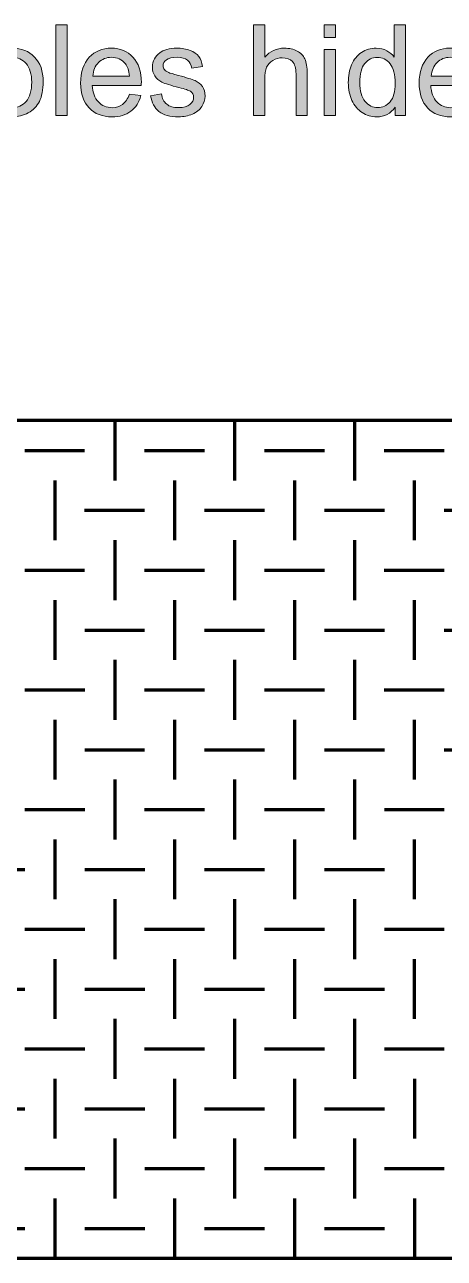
# Model space of a CAD drawing. Header units: inches. Extents: x 247 to 2765, y -1897 to -1110.
# Drawn here: x 1629.3 to 1643.31, y -1804.76 to -1763.53 of the extents above; entities that cross this region are included whole.
import ezdxf

# ---------------------------------------------------------------- set-up
doc = ezdxf.new("R2010")
doc.units = ezdxf.units.IN
doc.header["$MEASUREMENT"] = 0
doc.layers.add('Layer 1', color=7, linetype='Continuous')

# ---------------------------------------------------------------- blocks, each defined once
blk = doc.blocks.new('block 207')
at = {"layer": 'Layer 1', "color": 18, "lineweight": 70, "true_color": 0x010101}
blk.add_lwpolyline([(1676.556, -1776.759), (1604.923, -1776.759), (1604.923, -1773.759), (1594.922, -1773.759), (1594.922, -1776.759), (1580.431, -1776.759), (1580.431, -1773.759), (1570.431, -1773.759), (1570.431, -1776.759), (1557.189, -1776.759), (1557.189, -1773.759), (1547.189, -1773.759), (1547.189, -1776.759), (1477.303, -1776.759), (1477.303, -1804.759), (1768.33, -1804.759)], dxfattribs=at)
blk = doc.blocks.new('block 208')
at = {"layer": 'Layer 1', "color": 240, "lineweight": 70, "true_color": 0xec2227}
for points in [[(1632.306, -1776.76), (1632.306, -1778.76)], [(1636.305, -1776.76), (1636.305, -1778.76)], [(1640.304, -1776.76), (1640.304, -1778.76)], [(1629.304, -1777.761), (1631.304, -1777.761)], [(1633.305, -1777.761), (1635.305, -1777.761)], [(1637.304, -1777.761), (1639.304, -1777.761)], [(1641.303, -1777.761), (1643.304, -1777.761)], [(1630.305, -1778.76), (1630.305, -1780.761)], [(1634.305, -1778.76), (1634.305, -1780.761)], [(1638.304, -1778.76), (1638.304, -1780.761)], [(1642.304, -1778.76), (1642.304, -1780.761)], [(1631.304, -1779.76), (1633.305, -1779.76)], [(1635.306, -1779.76), (1637.305, -1779.76)], [(1639.305, -1779.76), (1641.305, -1779.76)], [(1643.304, -1779.76), (1645.305, -1779.76)], [(1632.306, -1780.76), (1632.306, -1782.761)], [(1636.305, -1780.76), (1636.305, -1782.761)], [(1640.305, -1780.76), (1640.305, -1782.761)], [(1629.304, -1781.761), (1631.304, -1781.761)], [(1633.305, -1781.761), (1635.305, -1781.761)], [(1637.305, -1781.761), (1639.305, -1781.761)], [(1641.304, -1781.761), (1643.304, -1781.761)], [(1630.305, -1782.761), (1630.305, -1784.761)], [(1634.305, -1782.761), (1634.305, -1784.761)], [(1638.305, -1782.761), (1638.305, -1784.761)], [(1642.305, -1782.761), (1642.305, -1784.761)], [(1631.306, -1783.761), (1633.306, -1783.761)], [(1635.306, -1783.761), (1637.305, -1783.761)], [(1639.305, -1783.761), (1641.305, -1783.761)], [(1643.305, -1783.761), (1645.305, -1783.761)], [(1632.306, -1784.76), (1632.306, -1786.761)], [(1636.305, -1784.76), (1636.305, -1786.761)], [(1640.305, -1784.76), (1640.305, -1786.761)], [(1629.305, -1785.761), (1631.306, -1785.761)], [(1633.305, -1785.761), (1635.306, -1785.761)], [(1637.305, -1785.761), (1639.305, -1785.761)], [(1641.304, -1785.761), (1643.305, -1785.761)], [(1630.306, -1786.761), (1630.306, -1788.761)], [(1634.306, -1786.761), (1634.306, -1788.761)], [(1638.305, -1786.761), (1638.305, -1788.761)], [(1642.305, -1786.761), (1642.305, -1788.761)], [(1631.306, -1787.76), (1633.306, -1787.76)], [(1635.306, -1787.76), (1637.306, -1787.76)], [(1639.305, -1787.76), (1641.306, -1787.76)], [(1643.305, -1787.76), (1645.305, -1787.76)], [(1632.306, -1788.76), (1632.306, -1790.76)], [(1636.306, -1788.76), (1636.306, -1790.76)], [(1640.306, -1788.76), (1640.306, -1790.76)], [(1629.305, -1789.761), (1631.306, -1789.761)], [(1633.305, -1789.761), (1635.306, -1789.761)], [(1637.305, -1789.761), (1639.305, -1789.761)], [(1641.305, -1789.761), (1643.305, -1789.761)], [(1630.306, -1790.76), (1630.306, -1792.76)], [(1634.306, -1790.76), (1634.306, -1792.76)], [(1638.306, -1790.76), (1638.306, -1792.76)], [(1642.305, -1790.76), (1642.305, -1792.76)], [(1627.304, -1791.76), (1629.304, -1791.76)], [(1631.306, -1791.76), (1633.307, -1791.76)], [(1635.306, -1791.76), (1637.306, -1791.76)], [(1639.305, -1791.76), (1641.306, -1791.76)], [(1632.307, -1792.759), (1632.307, -1794.759)], [(1636.306, -1792.759), (1636.306, -1794.759)], [(1640.306, -1792.759), (1640.306, -1794.759)], [(1629.306, -1793.76), (1631.306, -1793.76)], [(1633.306, -1793.76), (1635.306, -1793.76)], [(1637.305, -1793.76), (1639.305, -1793.76)], [(1641.305, -1793.76), (1643.305, -1793.76)], [(1630.307, -1794.759), (1630.307, -1796.76)], [(1634.306, -1794.759), (1634.306, -1796.76)], [(1638.306, -1794.759), (1638.306, -1796.76)], [(1642.305, -1794.759), (1642.305, -1796.76)], [(1627.304, -1795.759), (1629.304, -1795.759)], [(1631.306, -1795.759), (1633.307, -1795.759)], [(1635.306, -1795.759), (1637.306, -1795.759)], [(1639.306, -1795.759), (1641.306, -1795.759)], [(1632.307, -1796.759), (1632.307, -1798.758)], [(1636.307, -1796.759), (1636.307, -1798.758)], [(1640.306, -1796.759), (1640.306, -1798.758)], [(1629.306, -1797.759), (1631.306, -1797.759)], [(1633.306, -1797.759), (1635.306, -1797.759)], [(1637.306, -1797.759), (1639.306, -1797.759)], [(1641.306, -1797.759), (1643.306, -1797.759)], [(1630.307, -1798.758), (1630.307, -1800.759)], [(1634.306, -1798.758), (1634.306, -1800.759)], [(1638.306, -1798.758), (1638.306, -1800.759)], [(1642.306, -1798.758), (1642.306, -1800.759)], [(1627.305, -1799.758), (1629.305, -1799.758)], [(1631.307, -1799.758), (1633.307, -1799.758)], [(1635.306, -1799.758), (1637.306, -1799.758)], [(1639.306, -1799.758), (1641.306, -1799.758)], [(1632.307, -1800.758), (1632.307, -1802.76)], [(1636.307, -1800.758), (1636.307, -1802.76)], [(1640.306, -1800.758), (1640.306, -1802.76)], [(1629.307, -1801.76), (1631.307, -1801.76)], [(1633.307, -1801.76), (1635.306, -1801.76)], [(1637.306, -1801.76), (1639.306, -1801.76)], [(1641.306, -1801.76), (1643.306, -1801.76)], [(1630.307, -1802.76), (1630.307, -1804.759)], [(1634.306, -1802.76), (1634.306, -1804.759)], [(1638.306, -1802.76), (1638.306, -1804.759)], [(1642.306, -1802.76), (1642.306, -1804.759)], [(1627.305, -1803.759), (1629.305, -1803.759)], [(1631.307, -1803.759), (1633.307, -1803.759)], [(1635.307, -1803.759), (1637.307, -1803.759)], [(1639.307, -1803.759), (1641.307, -1803.759)]]:
    blk.add_lwpolyline(points, dxfattribs=at)
blk = doc.blocks.new('block 206')
at = {"layer": 'Layer 1'}
for name in ['block 207', 'block 208']:
    blk.add_blockref(name, (0, 0), dxfattribs=at)
blk = doc.blocks.new('block 276')
at = {"layer": 'Layer 1', "true_color": 0x3cb54a}
h = blk.add_hatch(color=95, dxfattribs=at)
h.dxf.hatch_style = 2
h.paths.add_polyline_path([(1630.346, -1766.561), (1630.346, -1763.531), (1630.719, -1763.531), (1630.719, -1766.561)])
h = blk.add_hatch(color=95, dxfattribs=at)
h.dxf.hatch_style = 2
edge = h.paths.add_edge_path()
edge.add_spline(control_points=[(1636.942, -1766.561), (1636.942, -1766.561), (1636.942, -1763.531), (1636.942, -1763.531), (1636.942, -1763.531), (1637.314, -1763.531), (1637.314, -1763.531), (1637.314, -1763.531), (1637.314, -1764.618), (1637.314, -1764.618), (1637.488, -1764.417), (1637.707, -1764.316), (1637.972, -1764.316), (1638.134, -1764.316), (1638.276, -1764.349), (1638.395, -1764.412), (1638.515, -1764.476), (1638.601, -1764.565), (1638.652, -1764.678), (1638.704, -1764.79), (1638.731, -1764.955), (1638.731, -1765.17), (1638.731, -1765.17), (1638.731, -1766.561), (1638.731, -1766.561), (1638.731, -1766.561), (1638.358, -1766.561), (1638.358, -1766.561), (1638.358, -1766.561), (1638.358, -1765.17), (1638.358, -1765.17), (1638.358, -1764.985), (1638.319, -1764.849), (1638.237, -1764.765), (1638.156, -1764.68), (1638.042, -1764.638), (1637.895, -1764.638), (1637.784, -1764.638), (1637.681, -1764.666), (1637.584, -1764.724), (1637.486, -1764.781), (1637.416, -1764.859), (1637.376, -1764.956), (1637.335, -1765.053), (1637.313, -1765.189), (1637.313, -1765.36), (1637.313, -1765.36), (1637.313, -1766.561), (1637.313, -1766.561), (1637.313, -1766.561), (1636.942, -1766.561), (1636.942, -1766.561), (1636.942, -1766.561), (1636.942, -1766.561), (1636.942, -1766.561)], knot_values=[0, 0, 0, 0, 1, 1, 1, 2, 2, 2, 3, 3, 3, 4, 4, 4, 5, 5, 5, 6, 6, 6, 7, 7, 7, 8, 8, 8, 9, 9, 9, 10, 10, 10, 11, 11, 11, 12, 12, 12, 13, 13, 13, 14, 14, 14, 15, 15, 15, 16, 16, 16, 17, 17, 17, 18, 18, 18, 18], degree=3, periodic=1)
h = blk.add_hatch(color=95, dxfattribs=at)
h.dxf.hatch_style = 2
h.paths.add_polyline_path([(1639.299, -1763.959), (1639.299, -1763.531), (1639.672, -1763.531), (1639.672, -1763.959)])
h.paths.add_polyline_path([(1639.299, -1766.561), (1639.299, -1764.366), (1639.672, -1764.366), (1639.672, -1766.561)])
h = blk.add_hatch(color=95, dxfattribs=at)
h.dxf.hatch_style = 2
edge = h.paths.add_edge_path()
edge.add_spline(control_points=[(1641.661, -1766.561), (1641.661, -1766.561), (1641.661, -1766.284), (1641.661, -1766.284), (1641.522, -1766.502), (1641.318, -1766.611), (1641.047, -1766.611), (1640.873, -1766.611), (1640.712, -1766.563), (1640.566, -1766.467), (1640.419, -1766.371), (1640.305, -1766.236), (1640.224, -1766.062), (1640.143, -1765.889), (1640.103, -1765.69), (1640.103, -1765.466), (1640.103, -1765.247), (1640.14, -1765.048), (1640.213, -1764.87), (1640.287, -1764.693), (1640.396, -1764.554), (1640.542, -1764.46), (1640.688, -1764.365), (1640.851, -1764.318), (1641.032, -1764.318), (1641.164, -1764.318), (1641.282, -1764.345), (1641.385, -1764.401), (1641.489, -1764.457), (1641.573, -1764.529), (1641.638, -1764.619), (1641.638, -1764.619), (1641.638, -1763.532), (1641.638, -1763.532), (1641.638, -1763.532), (1642.009, -1763.532), (1642.009, -1763.532), (1642.009, -1763.532), (1642.009, -1766.563), (1642.009, -1766.563), (1642.009, -1766.563), (1641.663, -1766.563), (1641.663, -1766.563), (1641.663, -1766.563), (1641.663, -1766.562), (1641.663, -1766.562), (1641.663, -1766.562), (1641.661, -1766.562), (1641.661, -1766.562), (1641.661, -1766.562), (1641.661, -1766.561), (1641.661, -1766.561)], knot_values=[0, 0, 0, 0, 1, 1, 1, 2, 2, 2, 3, 3, 3, 4, 4, 4, 5, 5, 5, 6, 6, 6, 7, 7, 7, 8, 8, 8, 9, 9, 9, 10, 10, 10, 11, 11, 11, 12, 12, 12, 13, 13, 13, 14, 14, 14, 15, 15, 15, 16, 16, 16, 17, 17, 17, 17], degree=3, periodic=1)
edge = h.paths.add_edge_path()
edge.add_spline(control_points=[(1640.485, -1765.465), (1640.485, -1765.746), (1640.544, -1765.957), (1640.663, -1766.095), (1640.782, -1766.235), (1640.921, -1766.304), (1641.083, -1766.304), (1641.245, -1766.304), (1641.383, -1766.238), (1641.497, -1766.106), (1641.611, -1765.974), (1641.668, -1765.77), (1641.668, -1765.496), (1641.668, -1765.196), (1641.61, -1764.975), (1641.494, -1764.835), (1641.378, -1764.695), (1641.236, -1764.624), (1641.066, -1764.624), (1640.9, -1764.624), (1640.763, -1764.691), (1640.651, -1764.826), (1640.54, -1764.962), (1640.485, -1765.175), (1640.485, -1765.465)], knot_values=[0, 0, 0, 0, 1, 1, 1, 2, 2, 2, 3, 3, 3, 4, 4, 4, 5, 5, 5, 6, 6, 6, 7, 7, 7, 8, 8, 8, 8], degree=3, periodic=1)
h = blk.add_hatch(color=95, dxfattribs=at)
h.dxf.hatch_style = 2
edge = h.paths.add_edge_path()
edge.add_spline(control_points=[(1627.862, -1765.463), (1627.862, -1765.057), (1627.975, -1764.756), (1628.201, -1764.56), (1628.389, -1764.397), (1628.62, -1764.316), (1628.891, -1764.316), (1629.193, -1764.316), (1629.441, -1764.415), (1629.632, -1764.613), (1629.824, -1764.811), (1629.919, -1765.084), (1629.919, -1765.432), (1629.919, -1765.715), (1629.876, -1765.938), (1629.793, -1766.1), (1629.708, -1766.262), (1629.584, -1766.387), (1629.422, -1766.476), (1629.26, -1766.566), (1629.083, -1766.611), (1628.891, -1766.611), (1628.584, -1766.611), (1628.336, -1766.513), (1628.147, -1766.315), (1627.957, -1766.118), (1627.862, -1765.834), (1627.862, -1765.463)], knot_values=[0, 0, 0, 0, 1, 1, 1, 2, 2, 2, 3, 3, 3, 4, 4, 4, 5, 5, 5, 6, 6, 6, 7, 7, 7, 8, 8, 8, 9, 9, 9, 9], degree=3, periodic=1)
edge = h.paths.add_edge_path()
edge.add_spline(control_points=[(1628.244, -1765.463), (1628.244, -1765.744), (1628.306, -1765.956), (1628.428, -1766.095), (1628.55, -1766.235), (1628.705, -1766.305), (1628.891, -1766.305), (1629.076, -1766.305), (1629.229, -1766.235), (1629.353, -1766.094), (1629.476, -1765.954), (1629.537, -1765.739), (1629.537, -1765.451), (1629.537, -1765.179), (1629.475, -1764.973), (1629.353, -1764.834), (1629.229, -1764.695), (1629.076, -1764.624), (1628.892, -1764.624), (1628.707, -1764.624), (1628.551, -1764.694), (1628.429, -1764.833), (1628.305, -1764.972), (1628.244, -1765.183), (1628.244, -1765.463)], knot_values=[0, 0, 0, 0, 1, 1, 1, 2, 2, 2, 3, 3, 3, 4, 4, 4, 5, 5, 5, 6, 6, 6, 7, 7, 7, 8, 8, 8, 8], degree=3, periodic=1)
h = blk.add_hatch(color=95, dxfattribs=at)
h.dxf.hatch_style = 2
edge = h.paths.add_edge_path()
edge.add_spline(control_points=[(1632.798, -1765.854), (1632.798, -1765.854), (1633.182, -1765.902), (1633.182, -1765.902), (1633.122, -1766.126), (1633.01, -1766.301), (1632.845, -1766.425), (1632.681, -1766.549), (1632.472, -1766.61), (1632.218, -1766.61), (1631.897, -1766.61), (1631.641, -1766.512), (1631.454, -1766.313), (1631.266, -1766.115), (1631.171, -1765.838), (1631.171, -1765.482), (1631.171, -1765.112), (1631.267, -1764.826), (1631.457, -1764.622), (1631.648, -1764.417), (1631.894, -1764.316), (1632.197, -1764.316), (1632.491, -1764.316), (1632.731, -1764.416), (1632.917, -1764.616), (1633.103, -1764.816), (1633.196, -1765.097), (1633.196, -1765.46), (1633.196, -1765.482), (1633.195, -1765.515), (1633.194, -1765.559), (1633.194, -1765.559), (1631.557, -1765.559), (1631.557, -1765.559), (1631.57, -1765.8), (1631.638, -1765.985), (1631.761, -1766.112), (1631.884, -1766.241), (1632.036, -1766.305), (1632.22, -1766.305), (1632.357, -1766.305), (1632.473, -1766.269), (1632.569, -1766.197), (1632.665, -1766.125), (1632.741, -1766.011), (1632.798, -1765.854)], knot_values=[0, 0, 0, 0, 1, 1, 1, 2, 2, 2, 3, 3, 3, 4, 4, 4, 5, 5, 5, 6, 6, 6, 7, 7, 7, 8, 8, 8, 9, 9, 9, 10, 10, 10, 11, 11, 11, 12, 12, 12, 13, 13, 13, 14, 14, 14, 15, 15, 15, 15], degree=3, periodic=1)
edge = h.paths.add_edge_path()
edge.add_spline(control_points=[(1631.576, -1765.253), (1631.576, -1765.253), (1632.802, -1765.253), (1632.802, -1765.253), (1632.785, -1765.068), (1632.739, -1764.93), (1632.662, -1764.837), (1632.544, -1764.694), (1632.39, -1764.622), (1632.201, -1764.622), (1632.031, -1764.622), (1631.886, -1764.68), (1631.769, -1764.794), (1631.653, -1764.908), (1631.589, -1765.061), (1631.576, -1765.253)], knot_values=[0, 0, 0, 0, 1, 1, 1, 2, 2, 2, 3, 3, 3, 4, 4, 4, 5, 5, 5, 5], degree=3, periodic=1)
h = blk.add_hatch(color=95, dxfattribs=at)
h.dxf.hatch_style = 2
edge = h.paths.add_edge_path()
edge.add_spline(control_points=[(1633.501, -1765.905), (1633.501, -1765.905), (1633.869, -1765.847), (1633.869, -1765.847), (1633.889, -1765.995), (1633.947, -1766.108), (1634.041, -1766.186), (1634.135, -1766.266), (1634.268, -1766.304), (1634.437, -1766.304), (1634.607, -1766.304), (1634.735, -1766.27), (1634.817, -1766.2), (1634.899, -1766.131), (1634.941, -1766.049), (1634.941, -1765.956), (1634.941, -1765.872), (1634.905, -1765.805), (1634.831, -1765.757), (1634.78, -1765.724), (1634.653, -1765.682), (1634.451, -1765.631), (1634.179, -1765.563), (1633.988, -1765.503), (1633.884, -1765.453), (1633.779, -1765.402), (1633.699, -1765.332), (1633.644, -1765.243), (1633.59, -1765.155), (1633.563, -1765.057), (1633.563, -1764.949), (1633.563, -1764.851), (1633.585, -1764.76), (1633.63, -1764.677), (1633.675, -1764.593), (1633.736, -1764.524), (1633.813, -1764.469), (1633.871, -1764.427), (1633.95, -1764.389), (1634.049, -1764.36), (1634.149, -1764.33), (1634.256, -1764.316), (1634.371, -1764.316), (1634.543, -1764.316), (1634.694, -1764.341), (1634.825, -1764.39), (1634.955, -1764.44), (1635.051, -1764.507), (1635.113, -1764.591), (1635.174, -1764.676), (1635.218, -1764.79), (1635.24, -1764.932), (1635.24, -1764.932), (1634.877, -1764.982), (1634.877, -1764.982), (1634.86, -1764.869), (1634.812, -1764.781), (1634.734, -1764.717), (1634.654, -1764.653), (1634.542, -1764.622), (1634.398, -1764.622), (1634.227, -1764.622), (1634.105, -1764.65), (1634.032, -1764.706), (1633.959, -1764.762), (1633.922, -1764.829), (1633.922, -1764.904), (1633.922, -1764.953), (1633.937, -1764.996), (1633.968, -1765.034), (1633.998, -1765.074), (1634.046, -1765.107), (1634.109, -1765.133), (1634.147, -1765.147), (1634.256, -1765.179), (1634.439, -1765.228), (1634.702, -1765.299), (1634.886, -1765.356), (1634.99, -1765.401), (1635.094, -1765.445), (1635.176, -1765.511), (1635.235, -1765.596), (1635.294, -1765.682), (1635.324, -1765.788), (1635.324, -1765.915), (1635.324, -1766.039), (1635.288, -1766.155), (1635.215, -1766.265), (1635.143, -1766.374), (1635.039, -1766.459), (1634.901, -1766.519), (1634.765, -1766.579), (1634.611, -1766.609), (1634.438, -1766.609), (1634.152, -1766.609), (1633.935, -1766.55), (1633.785, -1766.431), (1633.637, -1766.315), (1633.542, -1766.139), (1633.501, -1765.905)], knot_values=[0, 0, 0, 0, 1, 1, 1, 2, 2, 2, 3, 3, 3, 4, 4, 4, 5, 5, 5, 6, 6, 6, 7, 7, 7, 8, 8, 8, 9, 9, 9, 10, 10, 10, 11, 11, 11, 12, 12, 12, 13, 13, 13, 14, 14, 14, 15, 15, 15, 16, 16, 16, 17, 17, 17, 18, 18, 18, 19, 19, 19, 20, 20, 20, 21, 21, 21, 22, 22, 22, 23, 23, 23, 24, 24, 24, 25, 25, 25, 26, 26, 26, 27, 27, 27, 28, 28, 28, 29, 29, 29, 30, 30, 30, 31, 31, 31, 32, 32, 32, 33, 33, 33, 33], degree=3, periodic=1)
h = blk.add_hatch(color=95, dxfattribs=at)
h.dxf.hatch_style = 2
edge = h.paths.add_edge_path()
edge.add_spline(control_points=[(1644.095, -1765.854), (1644.095, -1765.854), (1644.479, -1765.902), (1644.479, -1765.902), (1644.419, -1766.126), (1644.307, -1766.301), (1644.143, -1766.425), (1643.979, -1766.549), (1643.768, -1766.61), (1643.514, -1766.61), (1643.193, -1766.61), (1642.938, -1766.512), (1642.75, -1766.313), (1642.563, -1766.115), (1642.468, -1765.838), (1642.468, -1765.482), (1642.468, -1765.112), (1642.564, -1764.826), (1642.754, -1764.622), (1642.944, -1764.417), (1643.19, -1764.316), (1643.495, -1764.316), (1643.788, -1764.316), (1644.028, -1764.416), (1644.214, -1764.616), (1644.399, -1764.816), (1644.493, -1765.097), (1644.493, -1765.46), (1644.493, -1765.482), (1644.492, -1765.515), (1644.491, -1765.559), (1644.491, -1765.559), (1642.853, -1765.559), (1642.853, -1765.559), (1642.866, -1765.8), (1642.935, -1765.985), (1643.057, -1766.112), (1643.181, -1766.241), (1643.333, -1766.305), (1643.516, -1766.305), (1643.654, -1766.305), (1643.77, -1766.269), (1643.866, -1766.197), (1643.962, -1766.125), (1644.038, -1766.011), (1644.095, -1765.854)], knot_values=[0, 0, 0, 0, 1, 1, 1, 2, 2, 2, 3, 3, 3, 4, 4, 4, 5, 5, 5, 6, 6, 6, 7, 7, 7, 8, 8, 8, 9, 9, 9, 10, 10, 10, 11, 11, 11, 12, 12, 12, 13, 13, 13, 14, 14, 14, 15, 15, 15, 15], degree=3, periodic=1)
edge = h.paths.add_edge_path()
edge.add_spline(control_points=[(1642.872, -1765.253), (1642.872, -1765.253), (1644.099, -1765.253), (1644.099, -1765.253), (1644.083, -1765.068), (1644.036, -1764.93), (1643.959, -1764.837), (1643.84, -1764.694), (1643.687, -1764.622), (1643.498, -1764.622), (1643.327, -1764.622), (1643.183, -1764.68), (1643.067, -1764.794), (1642.95, -1764.908), (1642.885, -1765.061), (1642.872, -1765.253)], knot_values=[0, 0, 0, 0, 1, 1, 1, 2, 2, 2, 3, 3, 3, 4, 4, 4, 5, 5, 5, 5], degree=3, periodic=1)
at = {"layer": 'Layer 1', "lineweight": 0}
for points in [[(1630.346, -1766.561), (1630.346, -1763.531), (1630.719, -1763.531), (1630.719, -1766.561), (1630.346, -1766.561)], [(1639.299, -1763.959), (1639.299, -1763.531), (1639.672, -1763.531), (1639.672, -1763.959), (1639.299, -1763.959)], [(1639.299, -1766.561), (1639.299, -1764.366), (1639.672, -1764.366), (1639.672, -1766.561), (1639.299, -1766.561)]]:
    blk.add_lwpolyline(points, dxfattribs=at)
for points, knots in [([(1636.942, -1766.561), (1636.942, -1766.561), (1636.942, -1763.531), (1636.942, -1763.531), (1636.942, -1763.531), (1637.314, -1763.531), (1637.314, -1763.531), (1637.314, -1763.531), (1637.314, -1764.618), (1637.314, -1764.618), (1637.488, -1764.417), (1637.707, -1764.316), (1637.972, -1764.316), (1638.134, -1764.316), (1638.276, -1764.349), (1638.395, -1764.412), (1638.515, -1764.476), (1638.601, -1764.565), (1638.652, -1764.678), (1638.704, -1764.79), (1638.731, -1764.955), (1638.731, -1765.17), (1638.731, -1765.17), (1638.731, -1766.561), (1638.731, -1766.561), (1638.731, -1766.561), (1638.358, -1766.561), (1638.358, -1766.561), (1638.358, -1766.561), (1638.358, -1765.17), (1638.358, -1765.17), (1638.358, -1764.985), (1638.319, -1764.849), (1638.237, -1764.765), (1638.156, -1764.68), (1638.042, -1764.638), (1637.895, -1764.638), (1637.784, -1764.638), (1637.681, -1764.666), (1637.584, -1764.724), (1637.486, -1764.781), (1637.416, -1764.859), (1637.376, -1764.956), (1637.335, -1765.053), (1637.313, -1765.189), (1637.313, -1765.36), (1637.313, -1765.36), (1637.313, -1766.561), (1637.313, -1766.561), (1637.313, -1766.561), (1636.942, -1766.561), (1636.942, -1766.561), (1636.942, -1766.561), (1636.942, -1766.561), (1636.942, -1766.561)], [0, 0, 0, 0, 1, 1, 1, 2, 2, 2, 3, 3, 3, 4, 4, 4, 5, 5, 5, 6, 6, 6, 7, 7, 7, 8, 8, 8, 9, 9, 9, 10, 10, 10, 11, 11, 11, 12, 12, 12, 13, 13, 13, 14, 14, 14, 15, 15, 15, 16, 16, 16, 17, 17, 17, 18, 18, 18, 18]), ([(1641.661, -1766.561), (1641.661, -1766.561), (1641.661, -1766.284), (1641.661, -1766.284), (1641.522, -1766.502), (1641.318, -1766.611), (1641.047, -1766.611), (1640.873, -1766.611), (1640.712, -1766.563), (1640.566, -1766.467), (1640.419, -1766.371), (1640.305, -1766.236), (1640.224, -1766.062), (1640.143, -1765.889), (1640.103, -1765.69), (1640.103, -1765.466), (1640.103, -1765.247), (1640.14, -1765.048), (1640.213, -1764.87), (1640.287, -1764.693), (1640.396, -1764.554), (1640.542, -1764.46), (1640.688, -1764.365), (1640.851, -1764.318), (1641.032, -1764.318), (1641.164, -1764.318), (1641.282, -1764.345), (1641.385, -1764.401), (1641.489, -1764.457), (1641.573, -1764.529), (1641.638, -1764.619), (1641.638, -1764.619), (1641.638, -1763.532), (1641.638, -1763.532), (1641.638, -1763.532), (1642.009, -1763.532), (1642.009, -1763.532), (1642.009, -1763.532), (1642.009, -1766.563), (1642.009, -1766.563), (1642.009, -1766.563), (1641.663, -1766.563), (1641.663, -1766.563), (1641.663, -1766.563), (1641.663, -1766.562), (1641.663, -1766.562), (1641.663, -1766.562), (1641.661, -1766.562), (1641.661, -1766.562), (1641.661, -1766.562), (1641.661, -1766.561), (1641.661, -1766.561)], [0, 0, 0, 0, 1, 1, 1, 2, 2, 2, 3, 3, 3, 4, 4, 4, 5, 5, 5, 6, 6, 6, 7, 7, 7, 8, 8, 8, 9, 9, 9, 10, 10, 10, 11, 11, 11, 12, 12, 12, 13, 13, 13, 14, 14, 14, 15, 15, 15, 16, 16, 16, 17, 17, 17, 17]), ([(1627.862, -1765.463), (1627.862, -1765.057), (1627.975, -1764.756), (1628.201, -1764.56), (1628.389, -1764.397), (1628.62, -1764.316), (1628.891, -1764.316), (1629.193, -1764.316), (1629.441, -1764.415), (1629.632, -1764.613), (1629.824, -1764.811), (1629.919, -1765.084), (1629.919, -1765.432), (1629.919, -1765.715), (1629.876, -1765.938), (1629.793, -1766.1), (1629.708, -1766.262), (1629.584, -1766.387), (1629.422, -1766.476), (1629.26, -1766.566), (1629.083, -1766.611), (1628.891, -1766.611), (1628.584, -1766.611), (1628.336, -1766.513), (1628.147, -1766.315), (1627.957, -1766.118), (1627.862, -1765.834), (1627.862, -1765.463)], [0, 0, 0, 0, 1, 1, 1, 2, 2, 2, 3, 3, 3, 4, 4, 4, 5, 5, 5, 6, 6, 6, 7, 7, 7, 8, 8, 8, 9, 9, 9, 9]), ([(1632.798, -1765.854), (1632.798, -1765.854), (1633.182, -1765.902), (1633.182, -1765.902), (1633.122, -1766.126), (1633.01, -1766.301), (1632.845, -1766.425), (1632.681, -1766.549), (1632.472, -1766.61), (1632.218, -1766.61), (1631.897, -1766.61), (1631.641, -1766.512), (1631.454, -1766.313), (1631.266, -1766.115), (1631.171, -1765.838), (1631.171, -1765.482), (1631.171, -1765.112), (1631.267, -1764.826), (1631.457, -1764.622), (1631.648, -1764.417), (1631.894, -1764.316), (1632.197, -1764.316), (1632.491, -1764.316), (1632.731, -1764.416), (1632.917, -1764.616), (1633.103, -1764.816), (1633.196, -1765.097), (1633.196, -1765.46), (1633.196, -1765.482), (1633.195, -1765.515), (1633.194, -1765.559), (1633.194, -1765.559), (1631.557, -1765.559), (1631.557, -1765.559), (1631.57, -1765.8), (1631.638, -1765.985), (1631.761, -1766.112), (1631.884, -1766.241), (1632.036, -1766.305), (1632.22, -1766.305), (1632.357, -1766.305), (1632.473, -1766.269), (1632.569, -1766.197), (1632.665, -1766.125), (1632.741, -1766.011), (1632.798, -1765.854)], [0, 0, 0, 0, 1, 1, 1, 2, 2, 2, 3, 3, 3, 4, 4, 4, 5, 5, 5, 6, 6, 6, 7, 7, 7, 8, 8, 8, 9, 9, 9, 10, 10, 10, 11, 11, 11, 12, 12, 12, 13, 13, 13, 14, 14, 14, 15, 15, 15, 15]), ([(1633.501, -1765.905), (1633.501, -1765.905), (1633.869, -1765.847), (1633.869, -1765.847), (1633.889, -1765.995), (1633.947, -1766.108), (1634.041, -1766.186), (1634.135, -1766.266), (1634.268, -1766.304), (1634.437, -1766.304), (1634.607, -1766.304), (1634.735, -1766.27), (1634.817, -1766.2), (1634.899, -1766.131), (1634.941, -1766.049), (1634.941, -1765.956), (1634.941, -1765.872), (1634.905, -1765.805), (1634.831, -1765.757), (1634.78, -1765.724), (1634.653, -1765.682), (1634.451, -1765.631), (1634.179, -1765.563), (1633.988, -1765.503), (1633.884, -1765.453), (1633.779, -1765.402), (1633.699, -1765.332), (1633.644, -1765.243), (1633.59, -1765.155), (1633.563, -1765.057), (1633.563, -1764.949), (1633.563, -1764.851), (1633.585, -1764.76), (1633.63, -1764.677), (1633.675, -1764.593), (1633.736, -1764.524), (1633.813, -1764.469), (1633.871, -1764.427), (1633.95, -1764.389), (1634.049, -1764.36), (1634.149, -1764.33), (1634.256, -1764.316), (1634.371, -1764.316), (1634.543, -1764.316), (1634.694, -1764.341), (1634.825, -1764.39), (1634.955, -1764.44), (1635.051, -1764.507), (1635.113, -1764.591), (1635.174, -1764.676), (1635.218, -1764.79), (1635.24, -1764.932), (1635.24, -1764.932), (1634.877, -1764.982), (1634.877, -1764.982), (1634.86, -1764.869), (1634.812, -1764.781), (1634.734, -1764.717), (1634.654, -1764.653), (1634.542, -1764.622), (1634.398, -1764.622), (1634.227, -1764.622), (1634.105, -1764.65), (1634.032, -1764.706), (1633.959, -1764.762), (1633.922, -1764.829), (1633.922, -1764.904), (1633.922, -1764.953), (1633.937, -1764.996), (1633.968, -1765.034), (1633.998, -1765.074), (1634.046, -1765.107), (1634.109, -1765.133), (1634.147, -1765.147), (1634.256, -1765.179), (1634.439, -1765.228), (1634.702, -1765.299), (1634.886, -1765.356), (1634.99, -1765.401), (1635.094, -1765.445), (1635.176, -1765.511), (1635.235, -1765.596), (1635.294, -1765.682), (1635.324, -1765.788), (1635.324, -1765.915), (1635.324, -1766.039), (1635.288, -1766.155), (1635.215, -1766.265), (1635.143, -1766.374), (1635.039, -1766.459), (1634.901, -1766.519), (1634.765, -1766.579), (1634.611, -1766.609), (1634.438, -1766.609), (1634.152, -1766.609), (1633.935, -1766.55), (1633.785, -1766.431), (1633.637, -1766.315), (1633.542, -1766.139), (1633.501, -1765.905)], [0, 0, 0, 0, 1, 1, 1, 2, 2, 2, 3, 3, 3, 4, 4, 4, 5, 5, 5, 6, 6, 6, 7, 7, 7, 8, 8, 8, 9, 9, 9, 10, 10, 10, 11, 11, 11, 12, 12, 12, 13, 13, 13, 14, 14, 14, 15, 15, 15, 16, 16, 16, 17, 17, 17, 18, 18, 18, 19, 19, 19, 20, 20, 20, 21, 21, 21, 22, 22, 22, 23, 23, 23, 24, 24, 24, 25, 25, 25, 26, 26, 26, 27, 27, 27, 28, 28, 28, 29, 29, 29, 30, 30, 30, 31, 31, 31, 32, 32, 32, 33, 33, 33, 33]), ([(1644.095, -1765.854), (1644.095, -1765.854), (1644.479, -1765.902), (1644.479, -1765.902), (1644.419, -1766.126), (1644.307, -1766.301), (1644.143, -1766.425), (1643.979, -1766.549), (1643.768, -1766.61), (1643.514, -1766.61), (1643.193, -1766.61), (1642.938, -1766.512), (1642.75, -1766.313), (1642.563, -1766.115), (1642.468, -1765.838), (1642.468, -1765.482), (1642.468, -1765.112), (1642.564, -1764.826), (1642.754, -1764.622), (1642.944, -1764.417), (1643.19, -1764.316), (1643.495, -1764.316), (1643.788, -1764.316), (1644.028, -1764.416), (1644.214, -1764.616), (1644.399, -1764.816), (1644.493, -1765.097), (1644.493, -1765.46), (1644.493, -1765.482), (1644.492, -1765.515), (1644.491, -1765.559), (1644.491, -1765.559), (1642.853, -1765.559), (1642.853, -1765.559), (1642.866, -1765.8), (1642.935, -1765.985), (1643.057, -1766.112), (1643.181, -1766.241), (1643.333, -1766.305), (1643.516, -1766.305), (1643.654, -1766.305), (1643.77, -1766.269), (1643.866, -1766.197), (1643.962, -1766.125), (1644.038, -1766.011), (1644.095, -1765.854)], [0, 0, 0, 0, 1, 1, 1, 2, 2, 2, 3, 3, 3, 4, 4, 4, 5, 5, 5, 6, 6, 6, 7, 7, 7, 8, 8, 8, 9, 9, 9, 10, 10, 10, 11, 11, 11, 12, 12, 12, 13, 13, 13, 14, 14, 14, 15, 15, 15, 15]), ([(1628.244, -1765.463), (1628.244, -1765.744), (1628.306, -1765.956), (1628.428, -1766.095), (1628.55, -1766.235), (1628.705, -1766.305), (1628.891, -1766.305), (1629.076, -1766.305), (1629.229, -1766.235), (1629.353, -1766.094), (1629.476, -1765.954), (1629.537, -1765.739), (1629.537, -1765.451), (1629.537, -1765.179), (1629.475, -1764.973), (1629.353, -1764.834), (1629.229, -1764.695), (1629.076, -1764.624), (1628.892, -1764.624), (1628.707, -1764.624), (1628.551, -1764.694), (1628.429, -1764.833), (1628.305, -1764.972), (1628.244, -1765.183), (1628.244, -1765.463)], [0, 0, 0, 0, 1, 1, 1, 2, 2, 2, 3, 3, 3, 4, 4, 4, 5, 5, 5, 6, 6, 6, 7, 7, 7, 8, 8, 8, 8]), ([(1631.576, -1765.253), (1631.576, -1765.253), (1632.802, -1765.253), (1632.802, -1765.253), (1632.785, -1765.068), (1632.739, -1764.93), (1632.662, -1764.837), (1632.544, -1764.694), (1632.39, -1764.622), (1632.201, -1764.622), (1632.031, -1764.622), (1631.886, -1764.68), (1631.769, -1764.794), (1631.653, -1764.908), (1631.589, -1765.061), (1631.576, -1765.253)], [0, 0, 0, 0, 1, 1, 1, 2, 2, 2, 3, 3, 3, 4, 4, 4, 5, 5, 5, 5]), ([(1640.485, -1765.465), (1640.485, -1765.746), (1640.544, -1765.957), (1640.663, -1766.095), (1640.782, -1766.235), (1640.921, -1766.304), (1641.083, -1766.304), (1641.245, -1766.304), (1641.383, -1766.238), (1641.497, -1766.106), (1641.611, -1765.974), (1641.668, -1765.77), (1641.668, -1765.496), (1641.668, -1765.196), (1641.61, -1764.975), (1641.494, -1764.835), (1641.378, -1764.695), (1641.236, -1764.624), (1641.066, -1764.624), (1640.9, -1764.624), (1640.763, -1764.691), (1640.651, -1764.826), (1640.54, -1764.962), (1640.485, -1765.175), (1640.485, -1765.465)], [0, 0, 0, 0, 1, 1, 1, 2, 2, 2, 3, 3, 3, 4, 4, 4, 5, 5, 5, 6, 6, 6, 7, 7, 7, 8, 8, 8, 8]), ([(1642.872, -1765.253), (1642.872, -1765.253), (1644.099, -1765.253), (1644.099, -1765.253), (1644.083, -1765.068), (1644.036, -1764.93), (1643.959, -1764.837), (1643.84, -1764.694), (1643.687, -1764.622), (1643.498, -1764.622), (1643.327, -1764.622), (1643.183, -1764.68), (1643.067, -1764.794), (1642.95, -1764.908), (1642.885, -1765.061), (1642.872, -1765.253)], [0, 0, 0, 0, 1, 1, 1, 2, 2, 2, 3, 3, 3, 4, 4, 4, 5, 5, 5, 5])]:
    blk.add_open_spline(points, degree=3, knots=knots, dxfattribs=at)

msp = doc.modelspace()

# ---------------------------------------------------------------- block references
at = {"layer": 'Layer 1'}
for name in ['block 276', 'block 206']:
    msp.add_blockref(name, (0, 0), dxfattribs=at)

doc.saveas('drawing.dxf')
